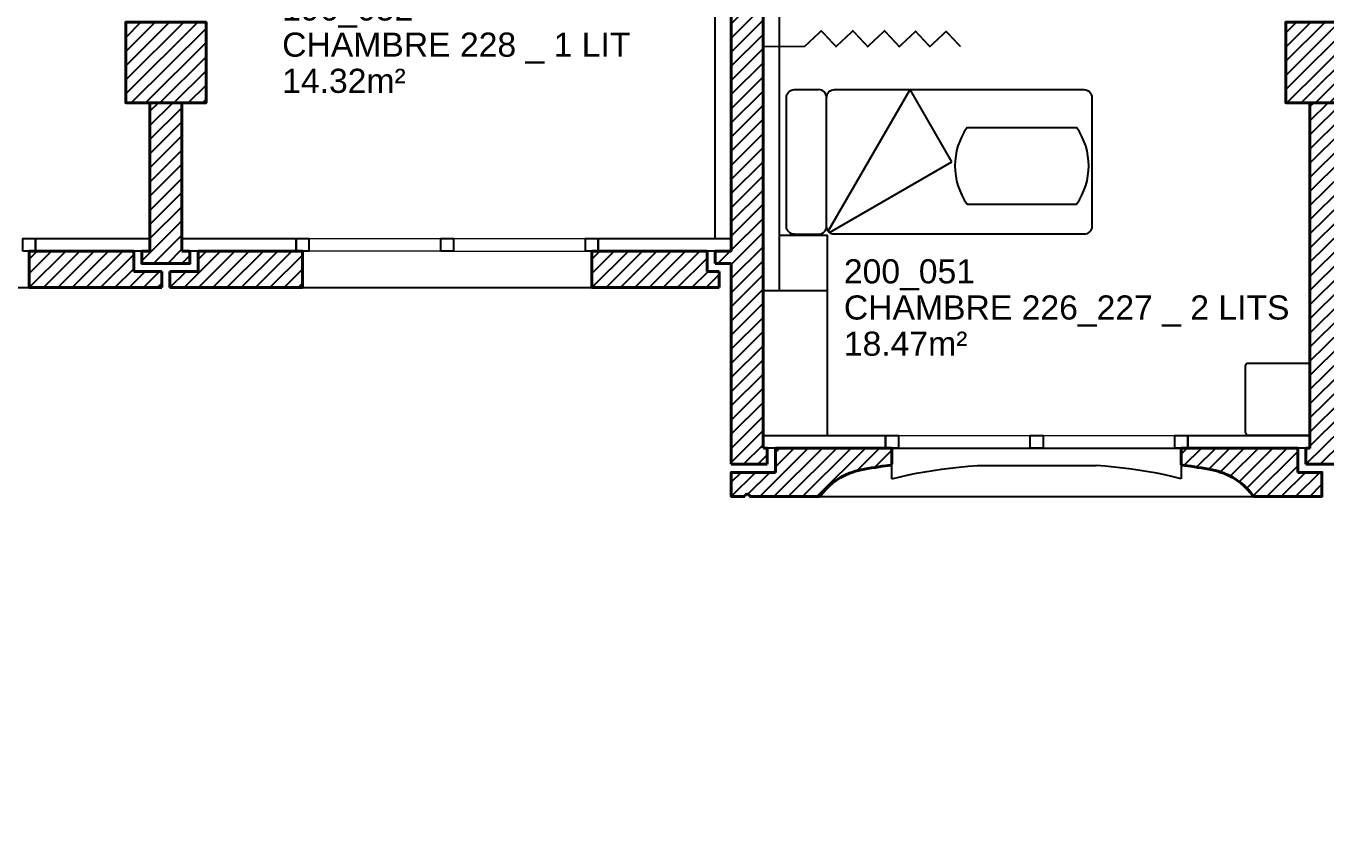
# Model space of a CAD drawing. Header units: millimetres. Extents: x -11 to 211, y -5 to 120.
# Drawn here: x 193.73 to 201.82, y 45.47 to 50.42 of the extents above; entities that cross this region are included whole.
import ezdxf

# ---------------------------------------------------------------- set-up
doc = ezdxf.new("R2010")
doc.units = ezdxf.units.MM
doc.header["$LTSCALE"] = 0.1
doc.header["$MEASUREMENT"] = 0
doc.linetypes.add('CONTINU', pattern=[0])
doc.layers.get('0').update_dxf_attribs({"linetype": 'CONTINUOUS'})
for name, color, linetype in [('400 Lits', 150, 'CONTINUOUS'), ('A_EQMP', 142, 'CONTINUOUS'), ('A_Etiqu_Local', 8, 'CONTINUOUS'), ('A_HACH_STRUC', 7, 'CONTINUOUS'), ('A_MUR_CLOIS', 7, 'CONTINU'), ('A_MURS_ALÈG', 7, 'CONTINU')]:
    doc.layers.add(name, color=color, linetype=linetype)
doc.layers.add('A_CHASS', color=4, linetype='CONTINU', lineweight=0)
doc.layers.add('A_MURS_STRU', color=7, linetype='CONTINU', lineweight=40)
doc.styles.add('Attribut', font='arial.ttf')

# ---------------------------------------------------------------- blocks, each defined once
blk = doc.blocks.new('BROCA2-G922')
at = {"layer": '400 Lits', "linetype": 'Continuous'}
for p, q in [((53.516319, 4.574883), (53.666313, 4.574883)), ((53.727203, 3.693738), (54.235931, 4.574883)), ((54.495743, 4.124883), (54.235931, 4.574883)), ((53.716316, 3.724881), (53.716316, 4.524884)), ((53.735172, 3.685769), (54.495743, 4.124883)), ((53.516319, 3.674882), (53.666313, 3.674882))]:
    blk.add_line(p, q, dxfattribs=at)
for points in [[(53.516319, 3.674882, -0.414214), (53.466319, 3.724881), (53.466316, 4.524884, -0.414214), (53.516319, 4.574884)], [(53.666313, 3.674882, 0.414213), (53.716313, 3.724881), (53.716316, 4.524884, 0.414214), (53.666313, 4.574884)], [(53.766319, 3.674882, -0.414213), (53.716319, 3.724881), (53.716316, 4.524884, -0.414214), (53.766319, 4.574884)], [(53.766045, 4.574883), (55.316315, 4.574883, -0.414214), (55.366315, 4.524884), (55.366318, 3.724881, -0.414214), (55.316315, 3.674881), (53.766045, 3.674882)]]:
    blk.add_lwpolyline(points, format="xyb", dxfattribs=at)
blk = doc.blocks.new('A_Etiqu_Local')
at = {"style": 'Attribut', "flags": 1}
for tag, p in [('CODE_HOPITAL', (-0.4463, 1.632)), ('CODE_SITE', (-0.4463, 1.407)), ('CODE_BATIMENT', (-0.4463, 1.182)), ('CODE_SECTEUR', (-0.4463, 0.957)), ('CODE_ETAGE', (-0.4463, 0.732)), ('NOM_NORMALISE', (-0.4463, -0.843)), ('SECTEUR_ACTIVITE', (-0.4463, -1.068)), ('SOUS_SECTEUR_ACTIVITE', (-0.4463, -1.293)), ('VOLUME', (-0.4463, -1.518)), ('SERVICE', (-0.4463, -1.743)), ('CODE_UG', (-0.4463, -1.968)), ('CODE_UA', (-0.4463, -2.193)), ('CODE_POLE', (-0.4463, -2.418)), ('OCCUPANT_EXTERNE', (-0.4463, -2.643)), ('DISPONIBILITE', (-0.4463, -2.868)), ('ACCES_HANDICAPES', (-0.4463, -3.093)), ('NATURE_SOL', (-0.4463, -3.318)), ('RISQUE_LABORATOIRE', (-0.4463, -3.543)), ('AMIANTE', (-0.4463, -3.768))]:
    blk.add_attdef(tag, p, '', height=0.15, dxfattribs=at)
at = {"layer": 'A_Etiqu_Local', "style": 'Attribut'}
for tag, p in [('CODE_PIECE', (-0.4463, 0.282)), ('NOM_USAGE', (-0.4463, 0.057)), ('SURFACE', (-0.4463, -0.168))]:
    blk.add_attdef(tag, p, '', height=0.15, dxfattribs=at)
blk = doc.blocks.new('BROCA2-G215')
at = {"layer": '400 Lits', "linetype": 'Continuous'}
for p, q in [((24.019503, 2.063558), (24.701082, 2.063558)), ((24.019503, 1.586453), (24.701082, 1.586453))]:
    blk.add_line(p, q, dxfattribs=at)
for start, end in [(145.007771, 214.992539), (325.007913, 34.99193)]:
    blk.add_arc((24.360292, 1.825006), 0.415985, start, end, dxfattribs=at)

msp = doc.modelspace()

# ---------------------------------------------------------------- hatches: boundary and pattern name
at = {"layer": 'A_HACH_STRUC'}
h = msp.add_hatch(dxfattribs=at)
h.set_pattern_fill('ANSI31', color=8, scale=0.5, angle=359.76959, style=0)
h.paths.add_polyline_path([(201.5499, 63.0209), (201.5499, 63.5209), (202.0499, 63.5209), (202.0499, 63.0209)])
h.paths.add_polyline_path([(201.5499, 56.2709), (201.5499, 56.7709), (202.0499, 56.7709), (202.0499, 56.2709)])
h.paths.add_polyline_path([(174.7499, 59.696), (174.2499, 59.696), (174.2499, 60.196), (174.7499, 60.196)], flags=17)
h.paths.add_polyline_path([(181.4499, 52.546), (181.4499, 53.046), (181.9499, 53.046), (181.9499, 52.546)], flags=17)
h.paths.add_polyline_path([(174.7499, 52.546), (174.2499, 52.546), (174.2499, 53.046), (174.7499, 53.046)], flags=17)
h.paths.add_polyline_path([(201.7164, 49.9462), (201.9164, 49.9462), (202.0662, 49.9462), (202.0662, 50.4462), (201.5662, 50.4462), (201.5662, 49.9462)])
h.paths.add_polyline_path([(194.5, 49.9462), (194.7, 49.9462), (194.8499, 49.9462), (194.8499, 50.4462), (194.3499, 50.4462), (194.3499, 49.9462)])
h.paths.add_polyline_path([(194.5, 69.2462), (194.7, 69.2462), (194.8499, 69.2462), (194.8499, 68.7462), (194.3499, 68.7462), (194.3499, 69.2462)])
edge = h.paths.add_edge_path()
edge.add_line((181.6498, 66.5712), (181.7498, 66.5712))
edge.add_line((174.4498, 66.5712), (174.5498, 66.5712))
edge.add_line((181.825, 67.2962), (181.825, 67.0462))
edge.add_line((181.5754, 67.2962), (181.825, 67.2962))
edge.add_line((181.5754, 67.2962), (181.5754, 67.0462))
edge.add_line((181.4499, 67.0462), (181.5754, 67.0462))
edge.add_line((181.4499, 67.0462), (181.4499, 66.5712))
edge.add_line((181.4499, 66.5712), (181.6498, 66.5712))
edge.add_line((181.9499, 67.0462), (181.825, 67.0462))
edge.add_line((181.7498, 66.5712), (181.9499, 66.5712))
edge.add_line((181.9499, 66.5712), (181.9499, 67.0462))
edge.add_line((174.7499, 67.0462), (174.625, 67.0462))
edge.add_line((174.625, 67.2962), (174.625, 67.0462))
edge.add_line((174.5498, 66.5712), (174.7499, 66.5712))
edge.add_line((174.7499, 66.5712), (174.7499, 67.0462))
edge.add_line((174.3753, 67.2962), (174.3753, 67.0462))
edge.add_line((174.2499, 67.0462), (174.3753, 67.0462))
edge.add_line((174.2499, 67.0462), (174.2499, 66.5712))
edge.add_line((174.2499, 66.5712), (174.4498, 66.5712))
edge.add_line((174.3753, 67.2962), (174.625, 67.2962))
edge.add_line((181.6498, 46.1962), (181.9499, 46.1962))
edge.add_line((181.9499, 46.1962), (181.9499, 45.7212))
edge.add_line((181.4499, 45.7212), (181.4499, 46.1962))
edge.add_line((181.4499, 46.1962), (181.6498, 46.1962))
edge.add_line((181.9499, 45.7212), (181.825, 45.7212))
edge.add_line((181.825, 45.4712), (181.825, 45.7212))
edge.add_line((181.5754, 45.4712), (181.825, 45.4712))
edge.add_line((181.5754, 45.4712), (181.5754, 45.7212))
edge.add_line((181.4499, 45.7212), (181.5754, 45.7212))
edge.add_line((174.4498, 46.1962), (174.7499, 46.1962))
edge.add_line((174.7499, 46.1962), (174.7499, 45.7212))
edge.add_line((174.7499, 45.7212), (174.625, 45.7212))
edge.add_line((174.625, 45.4712), (174.625, 45.7212))
edge.add_line((174.2499, 45.7212), (174.2499, 46.1962))
edge.add_line((174.2499, 46.1962), (174.4498, 46.1962))
edge.add_line((174.3753, 45.4712), (174.3753, 45.7212))
edge.add_line((174.2499, 45.7212), (174.3753, 45.7212))
edge.add_line((174.3753, 45.4712), (174.625, 45.4712))
h = msp.add_hatch(dxfattribs=at)
h.set_pattern_fill('ANSI31', color=8, scale=0.5, angle=359.76959, style=0)
h.set_pattern_definition([(44.7696, (198.016245, 47.69638), (-0.0440161, 0.04437154), [])])
h.paths.add_polyline_path([(198.3162, 53.9339), (198.1162, 53.9339), (198.1162, 49.0214), (198.0162, 49.0214), (198.0162, 48.9464), (198.1162, 48.9464), (198.1162, 47.6964), (198.1913, 47.6964), (198.3163, 47.6964), (198.3411, 47.6964), (198.3411, 47.7964), (198.3162, 47.7964)])
h = msp.add_hatch(dxfattribs=at)
h.set_pattern_fill('ANSI31', color=8, scale=0.5, angle=359.76959, style=0)
h.set_pattern_definition([(44.7696, (193.74999, 48.7964), (-0.044016, 0.0443715), [])])
h.paths.add_polyline_path([(194.7001, 49.9462), (194.5, 49.9462), (194.5, 49.0214), (194.4499, 49.0214), (194.4499, 48.9464), (194.7499, 48.9464), (194.7499, 49.0214), (194.7001, 49.0214), (194.7001, 49.1014)])
h.paths.add_polyline_path([(194.3999, 49.0214), (193.7898, 49.0214), (193.75, 49.0214), (193.75, 48.7964), (194.5749, 48.7964), (194.5749, 48.8964), (194.3999, 48.8964)])
h = msp.add_hatch(dxfattribs=at)
h.set_pattern_fill('ANSI31', color=8, scale=0.5, angle=359.76959, style=0)
h.set_pattern_definition([(44.7696, (201.691405, 47.69638), (-0.0440161, 0.0443715), [])])
h.paths.add_polyline_path([(201.9162, 49.9462), (201.7162, 49.9462), (201.7162, 47.7964), (201.6914, 47.7964), (201.6914, 47.6964), (201.9411, 47.6964), (201.9411, 47.7964), (201.9162, 47.7964), (201.9162, 47.8764), (201.9162, 48.3064)])
h = msp.add_hatch(dxfattribs=at)
h.set_pattern_fill('ANSI31', color=8, scale=0.5, angle=359.76959, style=0)
h.set_pattern_definition([(44.77, (194.62488, 48.7964), (-0.044016, 0.0443715), [])])
h.paths.add_polyline_path([(195.4498, 49.0214), (194.7999, 49.0214), (194.7999, 48.8964), (194.6249, 48.8964), (194.6249, 48.7964), (195.4498, 48.7964)])
h = msp.add_hatch(dxfattribs=at)
h.set_pattern_fill('ANSI31', color=8, scale=0.5, angle=359.76959, style=0)
h.set_pattern_definition([(44.77, (197.25015, 48.7964), (-0.044016, 0.0443715), [])])
h.paths.add_polyline_path([(198.0412, 48.8964), (197.9661, 48.8964), (197.9661, 49.0214), (197.2899, 49.0214), (197.2501, 49.0214), (197.2501, 48.7964), (198.0412, 48.7964)])
h = msp.add_hatch(dxfattribs=at)
h.set_pattern_fill('ANSI31', color=8, scale=0.5, angle=359.76959, style=0)
h.set_pattern_definition([(44.7696, (198.11625, 47.496377), (-0.044016, 0.0443715), [])])
h.paths.add_polyline_path([(198.8521, 47.6404), (198.8596, 47.6432), (198.867, 47.646), (198.8745, 47.6485), (198.8822, 47.651), (198.8901, 47.6534), (198.8982, 47.6557), (198.9067, 47.6579), (198.9156, 47.66), (198.925, 47.6621), (198.9452, 47.6662), (198.967, 47.6702), (198.9897, 47.674), (199.0125, 47.6776), (199.0349, 47.6809), (199.0561, 47.6841), (199.0755, 47.6869), (199.0925, 47.6895), (199.1063, 47.6917), (199.1163, 47.6936), (199.1163, 47.7964), (198.3911, 47.7964), (198.3911, 47.6464), (198.1163, 47.6464), (198.1163, 47.4964), (198.2013, 47.4964, -1), (198.2312, 47.4964), (198.6663, 47.4964), (198.6866, 47.5212), (198.7064, 47.543), (198.7256, 47.5619), (198.7442, 47.5782), (198.7623, 47.5923), (198.7798, 47.6043), (198.7968, 47.6145), (198.8133, 47.6233), (198.8292, 47.6308), (198.8446, 47.6374)])
h = msp.add_hatch(dxfattribs=at)
h.set_pattern_fill('ANSI31', color=8, scale=0.5, angle=359.76959, style=0)
h.set_pattern_definition([(44.7696, (200.91625, 47.496377), (-0.044016, 0.0443715), [])])
h.paths.add_polyline_path([(201.6414, 47.7964), (200.9162, 47.7964), (200.9162, 47.6936), (200.9262, 47.6917), (200.94, 47.6895), (200.957, 47.6869), (200.9764, 47.6841), (200.9976, 47.6809), (201.02, 47.6776), (201.0428, 47.674), (201.0655, 47.6702), (201.0873, 47.6662), (201.1075, 47.6621), (201.1169, 47.66), (201.1258, 47.6579), (201.1343, 47.6557), (201.1424, 47.6534), (201.1503, 47.651), (201.158, 47.6485), (201.1655, 47.646), (201.1729, 47.6432), (201.1804, 47.6404), (201.1879, 47.6374), (201.2033, 47.6308), (201.2192, 47.6233), (201.2357, 47.6145), (201.2527, 47.6043), (201.2702, 47.5923), (201.2883, 47.5782), (201.3069, 47.5619), (201.3261, 47.543), (201.3459, 47.5212), (201.3662, 47.4964), (201.7912, 47.4964), (201.7912, 47.6464), (201.6414, 47.6464)])

# ---------------------------------------------------------------- linework, layer by layer
at = {"layer": 'A_CHASS', "color": 8, "linetype": 'Continuous'}
for p, q in [((195.4899, 49.1014), (196.3099, 49.1014)), ((196.3099, 49.0214), (195.4899, 49.0214)), ((199.1562, 47.8764), (200.8763, 47.8764)), ((200.8763, 47.7964), (199.1562, 47.7964))]:
    msp.add_line(p, q, dxfattribs=at)
at = {"layer": 'A_CHASS', "color": 8}
for p, q in [((196.3899, 49.1014), (197.2099, 49.1014)), ((196.3899, 49.0214), (197.2099, 49.0214))]:
    msp.add_line(p, q, dxfattribs=at)
at = {"layer": 'A_EQMP', "color": 8, "linetype": 'Continuous'}
for p, q in [((198.0163, 49.1014), (198.0163, 52.3409)), ((198.4162, 48.7764), (198.4162, 52.3409)), ((198.4162, 49.1211), (198.7163, 49.1211))]:
    msp.add_line(p, q, dxfattribs=at)
at = {"layer": 'A_EQMP', "color": 8, "const_width": 0.01}
msp.add_lwpolyline([(199.5423, 50.2951), (199.4537, 50.3899), (199.3521, 50.2951), (199.2636, 50.3899), (199.162, 50.2951), (199.0704, 50.3932), (198.9653, 50.2951), (198.8737, 50.3932), (198.7686, 50.2951), (198.677, 50.3932), (198.5719, 50.2951), (198.3162, 50.2951)], dxfattribs=at)
at = {"layer": 'A_EQMP', "color": 8, "linetype": 'Continuous'}
msp.add_lwpolyline([(198.7163, 48.7764), (198.3163, 48.7764), (198.3163, 47.8764), (198.7163, 47.8764), (198.7163, 49.1211)], dxfattribs=at)
msp.add_lwpolyline([(201.7162, 47.8764), (201.3363, 47.8764, -0.414214), (201.3163, 47.8964), (201.3163, 48.3064, -0.414214), (201.3363, 48.3264), (201.6962, 48.3264, -0.414213), (201.7162, 48.3064), (201.7162, 47.8764)], format="xyb", dxfattribs=at)
at = {"layer": 'A_MUR_CLOIS', "color": 8, "linetype": 'Continuous'}
for points in [[(193.7098, 49.0214), (193.7098, 49.1014), (193.7898, 49.1014), (193.7898, 49.0214)], [(195.4099, 49.0214), (195.4099, 49.1014), (195.4899, 49.1014), (195.4899, 49.0214)], [(196.3099, 49.0214), (196.3099, 49.1014), (196.3899, 49.1014), (196.3899, 49.0214)], [(197.2099, 49.0214), (197.2099, 49.1014), (197.2899, 49.1014), (197.2899, 49.0214)], [(199.0763, 47.7964), (199.0763, 47.8764), (199.1562, 47.8764), (199.1562, 47.7964)], [(199.9763, 47.7964), (199.9763, 47.8764), (200.0562, 47.8764), (200.0562, 47.7964)], [(200.8763, 47.7964), (200.8763, 47.8764), (200.9562, 47.8764), (200.9562, 47.7964)]]:
    msp.add_lwpolyline(points, close=True, dxfattribs=at)
at = {"layer": 'A_MUR_CLOIS', "color": 8}
for points in [[(193.7898, 49.0214), (193.7898, 49.1014), (194.5, 49.1014), (194.5, 49.0214)], [(194.7001, 49.0214), (194.7001, 49.1014), (195.4099, 49.1014), (195.4099, 49.0214)], [(197.2899, 49.0214), (197.2899, 49.1014), (198.1162, 49.1014), (198.1162, 49.0214)], [(198.3163, 47.7964), (198.3163, 47.8764), (199.0763, 47.8764), (199.0763, 47.7964)], [(200.9562, 47.7964), (200.9562, 47.8764), (201.7162, 47.8764), (201.7162, 47.7964)]]:
    msp.add_lwpolyline(points, close=True, dxfattribs=at)
at = {"layer": 'A_MURS_ALÈG', "color": 8, "ltscale": 200}
for p, q in [((191.9497, 48.7964), (193.75, 48.7964)), ((195.4498, 48.7964), (197.2501, 48.7964)), ((199.6468, 47.6898), (200.3857, 47.6898)), ((198.6663, 47.4964), (201.3662, 47.4964))]:
    msp.add_line(p, q, dxfattribs=at)
for points in [[(199.1163, 47.6064), (199.1163, 47.7964), (200.9162, 47.7964), (200.9162, 47.6064)], [(199.1163, 47.6064), (199.1674, 47.6188), (199.2184, 47.6302), (199.2695, 47.6405), (199.3209, 47.6499), (199.3728, 47.6584), (199.4253, 47.666), (199.4788, 47.6729), (199.5334, 47.6792), (199.5894, 47.6847), (199.6468, 47.6898)], [(200.9162, 47.6064), (200.8651, 47.6188), (200.8141, 47.6302), (200.763, 47.6405), (200.7116, 47.6499), (200.6597, 47.6584), (200.6072, 47.666), (200.5537, 47.6729), (200.4991, 47.6792), (200.4431, 47.6847), (200.3857, 47.6898)]]:
    msp.add_lwpolyline(points, dxfattribs=at)
at = {"layer": 'A_MURS_STRU', "color": 8, "linetype": 'Continuous'}
for p, q in [((198.1162, 53.9339), (198.1162, 49.0214)), ((198.3162, 47.7964), (198.3162, 53.9339)), ((194.5, 49.9462), (194.5, 49.0214)), ((194.7001, 49.9462), (194.7001, 49.0214)), ((201.7162, 49.9462), (201.7162, 47.7964)), ((194.3999, 49.0214), (193.75, 49.0214)), ((193.75, 48.7964), (193.75, 49.0214)), ((194.3999, 48.8964), (194.3999, 49.0214)), ((194.7999, 48.8964), (194.7999, 49.0214)), ((194.7999, 49.0214), (195.4498, 49.0214)), ((194.7999, 49.0214), (195.4498, 49.0214)), ((195.4498, 48.7964), (195.4498, 49.0214)), ((197.9661, 49.0214), (197.2501, 49.0214)), ((197.2501, 48.7964), (197.2501, 49.0214)), ((197.9661, 48.8964), (197.9661, 49.0214)), ((198.0162, 49.0214), (198.1162, 49.0214)), ((198.0162, 48.9464), (198.0162, 49.0214)), ((198.1162, 48.9464), (198.0162, 48.9464)), ((198.1162, 47.6964), (198.1162, 48.9464)), ((194.5749, 48.8964), (194.3999, 48.8964)), ((194.5749, 48.7964), (194.5749, 48.8964)), ((194.6249, 48.8964), (194.7999, 48.8964)), ((194.6249, 48.7964), (194.6249, 48.8964)), ((198.0412, 48.8964), (197.9661, 48.8964)), ((198.0412, 48.7964), (198.0412, 48.8964)), ((194.5749, 48.7964), (193.75, 48.7964)), ((194.6249, 48.7964), (195.4498, 48.7964)), ((198.0412, 48.7964), (197.2501, 48.7964)), ((198.3163, 47.7964), (198.3411, 47.7964)), ((198.3411, 47.6964), (198.3411, 47.7964)), ((198.3911, 47.6464), (198.3911, 47.7964)), ((199.1163, 47.7964), (198.3911, 47.7964)), ((199.1163, 47.6964), (199.1163, 47.7964)), ((200.9162, 47.7964), (201.6414, 47.7964)), ((200.9162, 47.6936), (200.9162, 47.7964)), ((200.9162, 47.7964), (201.6414, 47.7964)), ((201.6414, 47.6464), (201.6414, 47.7964)), ((201.6914, 47.7964), (201.6914, 47.6964)), ((201.7164, 47.7964), (201.6914, 47.7964)), ((198.1163, 47.6964), (198.3411, 47.6964)), ((201.6914, 47.6964), (201.9411, 47.6964))]:
    msp.add_line(p, q, dxfattribs=at)
at = {"layer": 'A_MURS_STRU', "color": 8}
for p, q in [((194.5, 49.9462), (194.7, 49.9462)), ((201.7164, 49.9462), (201.9164, 49.9462))]:
    msp.add_line(p, q, dxfattribs=at)
at = {"layer": 'A_MURS_STRU', "color": 8, "linetype": 'Continuous'}
for points in [[(194.5, 49.9462), (194.3499, 49.9462), (194.3499, 50.4462), (194.8499, 50.4462), (194.8499, 49.9462), (194.7, 49.9462)], [(201.7164, 49.9462), (201.5662, 49.9462), (201.5662, 50.4462), (202.0662, 50.4462), (202.0662, 49.9462), (201.9164, 49.9462)], [(194.5, 49.0214), (194.4499, 49.0214), (194.4499, 48.9464), (194.7499, 48.9464), (194.7499, 49.0214), (194.7001, 49.0214)], [(198.3911, 47.6464), (198.1163, 47.6464), (198.1163, 47.4964), (198.2013, 47.4964)], [(198.6663, 47.4964), (198.6866, 47.5212), (198.7064, 47.543), (198.7256, 47.5619), (198.7442, 47.5782), (198.7623, 47.5923), (198.7798, 47.6043), (198.7968, 47.6145), (198.8133, 47.6233), (198.8292, 47.6308), (198.8446, 47.6374), (198.8446, 47.6374), (198.8521, 47.6404), (198.8596, 47.6432), (198.867, 47.646), (198.8745, 47.6485), (198.8822, 47.651), (198.8901, 47.6534), (198.8982, 47.6557), (198.9067, 47.6579), (198.9156, 47.66), (198.925, 47.6621), (198.925, 47.6621), (198.9452, 47.6662), (198.967, 47.6702), (198.9897, 47.674), (199.0125, 47.6776), (199.0349, 47.6809), (199.0561, 47.6841), (199.0755, 47.6869), (199.0925, 47.6895), (199.1063, 47.6917), (199.1163, 47.6936)], [(201.3662, 47.4964), (201.3459, 47.5212), (201.3261, 47.543), (201.3069, 47.5619), (201.2883, 47.5782), (201.2702, 47.5923), (201.2527, 47.6043), (201.2357, 47.6145), (201.2192, 47.6233), (201.2033, 47.6308), (201.1879, 47.6374), (201.1879, 47.6374), (201.1804, 47.6404), (201.1729, 47.6432), (201.1655, 47.646), (201.158, 47.6485), (201.1503, 47.651), (201.1424, 47.6534), (201.1343, 47.6557), (201.1258, 47.6579), (201.1169, 47.66), (201.1075, 47.6621), (201.1075, 47.6621), (201.0873, 47.6662), (201.0655, 47.6702), (201.0428, 47.674), (201.02, 47.6776), (200.9976, 47.6809), (200.9764, 47.6841), (200.957, 47.6869), (200.94, 47.6895), (200.9262, 47.6917), (200.9162, 47.6936)], [(201.6414, 47.6464), (201.7912, 47.6464), (201.7912, 47.4964), (201.3662, 47.4964)], [(198.2312, 47.4964), (198.6663, 47.4964)]]:
    msp.add_lwpolyline(points, dxfattribs=at)
msp.add_arc((198.2163, 47.4964), 0.015, 0, 180.00001, dxfattribs=at)

# ---------------------------------------------------------------- block references
at = {"layer": 'A_EQMP', "color": 8}
for name, p in [('BROCA2-G922', (144.9933, 45.4524)), ('BROCA2-G215', (175.564, 47.7289))]:
    msp.add_blockref(name, p, dxfattribs=at)
at = {"layer": 'A_Etiqu_Local', "color": 8}
ref = msp.add_blockref('A_Etiqu_Local', (195.7696, 50.1753), dxfattribs=at)
ref.add_attrib('CODE_PIECE', '196_052', (195.3233, 50.4572), dxfattribs={"height": 0.15, "style": 'Attribut'})
ref.add_attrib('NOM_USAGE', 'CHAMBRE 228 _ 1 LIT', (195.3233, 50.2322), dxfattribs={"height": 0.15, "style": 'Attribut'})
ref.add_attrib('SURFACE', '14.32m²', (195.3233, 50.0072), dxfattribs={"height": 0.15, "style": 'Attribut'})
ref = msp.add_blockref('A_Etiqu_Local', (199.2637, 48.54), dxfattribs=at)
ref.add_attrib('CODE_PIECE', '200_051', (198.8173, 48.822), dxfattribs={"height": 0.15, "style": 'Attribut'})
ref.add_attrib('NOM_USAGE', 'CHAMBRE 226_227 _ 2 LITS', (198.8173, 48.597), dxfattribs={"height": 0.15, "style": 'Attribut'})
ref.add_attrib('SURFACE', '18.47m²', (198.8173, 48.372), dxfattribs={"height": 0.15, "style": 'Attribut'})

doc.saveas('drawing.dxf')
